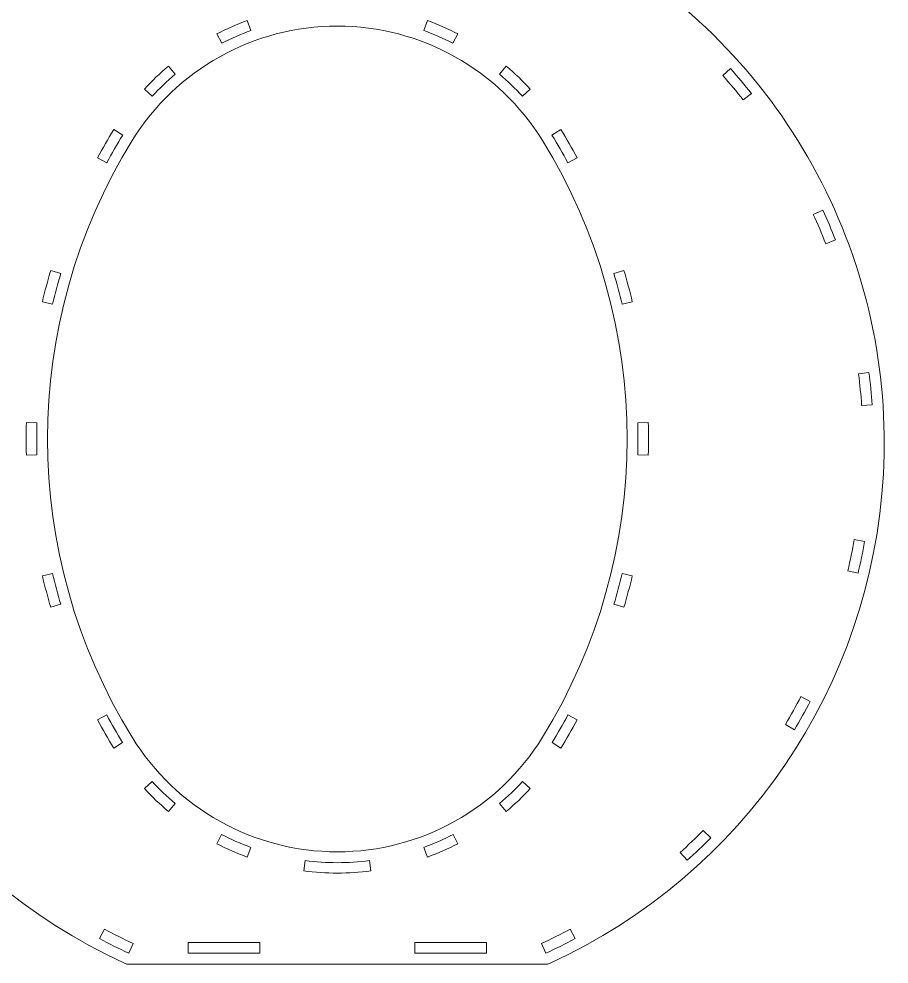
# Model space of a CAD drawing. Header units: millimetres. Extents: x -407 to 406, y -530 to 530.
# Drawn here: x -41.3 to 198.9, y -513.6 to -252.6 of the extents above; entities that cross this region are included whole.
import ezdxf

# ---------------------------------------------------------------- set-up
doc = ezdxf.new("R2010")
doc.units = ezdxf.units.MM
doc.header["$MEASUREMENT"] = 0
doc.layers.add('Camada 1', color=7, linetype='Continuous')

msp = doc.modelspace()

# ---------------------------------------------------------------- linework, layer by layer
at = {"layer": 'Camada 1', "color": 250, "lineweight": 20}
for points, knots in [([(120.6007, -233.9961), (145.3352, -248.778), (165.531, -270.0105), (179.0571, -295.4522), (179.0571, -295.4522), (192.5796, -320.8872), (198.8865, -349.4956), (197.3117, -378.2597), (197.3117, -378.2597), (194.1033, -436.8619), (158.6751, -488.8583), (105.3104, -513.2861), (105.3104, -513.2861), (105.3104, -513.2861), (104.7157, -513.5583), (104.7157, -513.5583), (104.7157, -513.5583), (104.7157, -513.5583), (-11.5922, -513.5583), (-11.5922, -513.5583), (-11.5922, -513.5583), (-11.5922, -513.5583), (-12.1869, -513.2861), (-12.1869, -513.2861), (-12.1869, -513.2861), (-65.5518, -488.8582), (-100.9799, -436.8617), (-104.1882, -378.2593), (-104.1882, -378.2593), (-105.7631, -349.492), (-99.4546, -320.8805), (-85.929, -295.4436), (-85.929, -295.4436), (-72.4029, -270.0056), (-52.2088, -248.7762), (-27.4772, -233.9961), (-27.4772, -233.9961), (18.1205, -206.7461), (75.0031, -206.746), (120.6007, -233.9961)], [0, 0, 0, 0, 0.09090909, 0.09090909, 0.09090909, 0.09090909, 0.18181818, 0.18181818, 0.18181818, 0.18181818, 0.27272727, 0.27272727, 0.27272727, 0.27272727, 0.36363636, 0.36363636, 0.36363636, 0.36363636, 0.45454545, 0.45454545, 0.45454545, 0.45454545, 0.54545455, 0.54545455, 0.54545455, 0.54545455, 0.63636364, 0.63636364, 0.63636364, 0.63636364, 0.72727273, 0.72727273, 0.72727273, 0.72727273, 0.81818182, 0.81818182, 0.81818182, 0.81818182, 1, 1, 1, 1]), ([(22.693, -255.7824), (22.693, -255.7824), (21.6892, -253.0243), (21.6892, -253.0243), (21.6892, -253.0243), (18.8143, -254.0752), (16.0069, -255.3081), (13.2879, -256.7139), (13.2879, -256.7139), (13.2879, -256.7139), (14.6389, -259.3181), (14.6389, -259.3181), (14.6389, -259.3181), (17.2428, -257.9728), (19.9327, -256.7913), (22.693, -255.7824)], [0, 0, 0, 0, 0.2, 0.2, 0.2, 0.2, 0.4, 0.4, 0.4, 0.4, 0.6, 0.6, 0.6, 0.6, 1, 1, 1, 1]), ([(78.4846, -259.3182), (78.4846, -259.3182), (79.8357, -256.7139), (79.8357, -256.7139), (79.8357, -256.7139), (77.1167, -255.3081), (74.3093, -254.0752), (71.4344, -253.0243), (71.4344, -253.0243), (71.4344, -253.0243), (70.4306, -255.7825), (70.4306, -255.7825), (70.4306, -255.7825), (73.1908, -256.7915), (75.8808, -257.9728), (78.4846, -259.3182)], [0, 0, 0, 0, 0.2, 0.2, 0.2, 0.2, 0.4, 0.4, 0.4, 0.4, 0.6, 0.6, 0.6, 0.6, 1, 1, 1, 1]), ([(46.5617, -254.5584), (23.4666, -254.5584), (2.0225, -266.5329), (-10.0934, -286.1947), (-10.0934, -286.1947), (-41.2121, -336.6945), (-41.2121, -400.4222), (-10.0934, -450.922), (-10.0934, -450.922), (2.0225, -470.5838), (23.4666, -482.5583), (46.5617, -482.5583), (46.5617, -482.5583), (69.6568, -482.5583), (91.101, -470.5838), (103.2169, -450.922), (103.2169, -450.922), (134.3355, -400.4224), (134.3357, -336.6951), (103.2174, -286.1954), (103.2174, -286.1954), (91.1013, -266.5331), (69.6572, -254.5584), (46.5617, -254.5584)], [0, 0, 0, 0, 0.14285714, 0.14285714, 0.14285714, 0.14285714, 0.28571429, 0.28571429, 0.28571429, 0.28571429, 0.42857143, 0.42857143, 0.42857143, 0.42857143, 0.57142857, 0.57142857, 0.57142857, 0.57142857, 0.71428571, 0.71428571, 0.71428571, 0.71428571, 1, 1, 1, 1]), ([(1.7987, -267.8779), (1.7987, -267.8779), (-0.0835, -265.6348), (-0.0835, -265.6348), (-0.0835, -265.6348), (-2.4254, -267.6056), (-4.642, -269.7244), (-6.7161, -271.9753), (-6.7161, -271.9753), (-6.7161, -271.9753), (-4.5628, -273.9539), (-4.5628, -273.9539), (-4.5628, -273.9539), (-2.5651, -271.7879), (-0.4395, -269.7597), (1.7987, -267.8779)], [0, 0, 0, 0, 0.2, 0.2, 0.2, 0.2, 0.4, 0.4, 0.4, 0.4, 0.6, 0.6, 0.6, 0.6, 1, 1, 1, 1]), ([(93.2071, -265.6348), (93.2071, -265.6348), (91.3248, -267.878), (91.3248, -267.878), (91.3248, -267.878), (93.563, -269.7598), (95.6888, -271.788), (97.6864, -273.954), (97.6864, -273.954), (97.6864, -273.954), (99.8397, -271.9753), (99.8397, -271.9753), (99.8397, -271.9753), (97.7656, -269.7244), (95.549, -267.6056), (93.2071, -265.6348)], [0, 0, 0, 0, 0.2, 0.2, 0.2, 0.2, 0.4, 0.4, 0.4, 0.4, 0.6, 0.6, 0.6, 0.6, 1, 1, 1, 1]), ([(155.0903, -266.3039), (155.0903, -266.3039), (152.9488, -268.2206), (152.9488, -268.2206), (152.9488, -268.2206), (154.9052, -270.4095), (156.7983, -272.6549), (158.6248, -274.9532), (158.6248, -274.9532), (158.6248, -274.9532), (160.8785, -273.1647), (160.8785, -273.1647), (160.8785, -273.1647), (159.019, -270.8252), (157.0878, -268.5381), (155.0903, -266.3039)], [0, 0, 0, 0, 0.2, 0.2, 0.2, 0.2, 0.4, 0.4, 0.4, 0.4, 0.6, 0.6, 0.6, 0.6, 1, 1, 1, 1]), ([(-12.6826, -284.6792), (-12.6826, -284.6792), (-15.1687, -283.1471), (-15.1687, -283.1471), (-15.1687, -283.1471), (-16.7347, -285.692), (-18.2307, -288.28), (-19.6544, -290.9072), (-19.6544, -290.9072), (-19.6544, -290.9072), (-17.0864, -292.2967), (-17.0864, -292.2967), (-17.0864, -292.2967), (-15.693, -289.7279), (-14.2266, -287.1872), (-12.6826, -284.6792)], [0, 0, 0, 0, 0.2, 0.2, 0.2, 0.2, 0.4, 0.4, 0.4, 0.4, 0.6, 0.6, 0.6, 0.6, 1, 1, 1, 1]), ([(110.21, -292.2967), (110.21, -292.2967), (112.778, -290.9072), (112.778, -290.9072), (112.778, -290.9072), (111.3543, -288.28), (109.8583, -285.692), (108.2923, -283.1471), (108.2923, -283.1471), (108.2923, -283.1471), (105.8062, -284.6792), (105.8062, -284.6792), (105.8062, -284.6792), (107.3502, -287.1872), (108.8166, -289.7279), (110.21, -292.2967)], [0, 0, 0, 0, 0.2, 0.2, 0.2, 0.2, 0.4, 0.4, 0.4, 0.4, 0.6, 0.6, 0.6, 0.6, 1, 1, 1, 1]), ([(180.5892, -305.3501), (180.5892, -305.3501), (177.9693, -306.5453), (177.9693, -306.5453), (177.9693, -306.5453), (179.186, -309.217), (180.3254, -311.9239), (181.3855, -314.6616), (181.3855, -314.6616), (181.3855, -314.6616), (184.0774, -313.6213), (184.0774, -313.6213), (184.0774, -313.6213), (182.9949, -310.8292), (181.8299, -308.0718), (180.5892, -305.3501)], [0, 0, 0, 0, 0.2, 0.2, 0.2, 0.2, 0.4, 0.4, 0.4, 0.4, 0.6, 0.6, 0.6, 0.6, 1, 1, 1, 1]), ([(-29.7647, -322.8368), (-29.7647, -322.8368), (-32.5501, -322.005), (-32.5501, -322.005), (-32.5501, -322.005), (-33.4033, -324.8687), (-34.1778, -327.7559), (-34.8722, -330.6622), (-34.8722, -330.6622), (-34.8722, -330.6622), (-32.0425, -331.3365), (-32.0425, -331.3365), (-32.0425, -331.3365), (-31.3615, -328.4879), (-30.6044, -325.6531), (-29.7647, -322.8368)], [0, 0, 0, 0, 0.2, 0.2, 0.2, 0.2, 0.4, 0.4, 0.4, 0.4, 0.6, 0.6, 0.6, 0.6, 1, 1, 1, 1]), ([(125.1661, -331.3365), (125.1661, -331.3365), (127.9958, -330.6622), (127.9958, -330.6622), (127.9958, -330.6622), (127.3014, -327.7559), (126.5269, -324.8687), (125.6737, -322.005), (125.6737, -322.005), (125.6737, -322.005), (122.8882, -322.8368), (122.8882, -322.8368), (122.8882, -322.8368), (123.7275, -325.6531), (124.4853, -328.4878), (125.1661, -331.3365)], [0, 0, 0, 0, 0.2, 0.2, 0.2, 0.2, 0.4, 0.4, 0.4, 0.4, 0.6, 0.6, 0.6, 0.6, 1, 1, 1, 1]), ([(193.3267, -350.2144), (193.3267, -350.2144), (190.4558, -350.578), (190.4558, -350.578), (190.4558, -350.578), (190.8227, -353.4908), (191.1052, -356.4141), (191.3029, -359.3432), (191.3029, -359.3432), (191.3029, -359.3432), (194.195, -359.15), (194.195, -359.15), (194.195, -359.15), (193.992, -356.155), (193.7002, -353.1758), (193.3267, -350.2144)], [0, 0, 0, 0, 0.2, 0.2, 0.2, 0.2, 0.4, 0.4, 0.4, 0.4, 0.6, 0.6, 0.6, 0.6, 1, 1, 1, 1]), ([(-36.3656, -364.1211), (-36.3656, -364.1211), (-39.2709, -364.0393), (-39.2709, -364.0393), (-39.2709, -364.0393), (-39.3531, -367.0263), (-39.3531, -370.0155), (-39.2709, -373.0025), (-39.2709, -373.0025), (-39.2709, -373.0025), (-36.3675, -372.9208), (-36.3675, -372.9208), (-36.3675, -372.9208), (-36.4472, -369.9881), (-36.447, -367.0538), (-36.3656, -364.1211)], [0, 0, 0, 0, 0.2, 0.2, 0.2, 0.2, 0.4, 0.4, 0.4, 0.4, 0.6, 0.6, 0.6, 0.6, 1, 1, 1, 1]), ([(129.4911, -372.9208), (129.4911, -372.9208), (132.3945, -373.0025), (132.3945, -373.0025), (132.3945, -373.0025), (132.4767, -370.0158), (132.4767, -367.0269), (132.3945, -364.0401), (132.3945, -364.0401), (132.3945, -364.0401), (129.4892, -364.121), (129.4892, -364.121), (129.4892, -364.121), (129.5703, -367.0537), (129.5711, -369.988), (129.4911, -372.9208)], [0, 0, 0, 0, 0.2, 0.2, 0.2, 0.2, 0.4, 0.4, 0.4, 0.4, 0.6, 0.6, 0.6, 0.6, 1, 1, 1, 1]), ([(192.1411, -396.8414), (192.1411, -396.8414), (189.2778, -396.3319), (189.2778, -396.3319), (189.2778, -396.3319), (188.7616, -399.2219), (188.1616, -402.0969), (187.479, -404.9522), (187.479, -404.9522), (187.479, -404.9522), (190.3061, -405.63), (190.3061, -405.63), (190.3061, -405.63), (190.9993, -402.7265), (191.6145, -399.797), (192.1411, -396.8414)], [0, 0, 0, 0, 0.2, 0.2, 0.2, 0.2, 0.4, 0.4, 0.4, 0.4, 0.6, 0.6, 0.6, 0.6, 1, 1, 1, 1]), ([(-32.0592, -405.7093), (-32.0592, -405.7093), (-34.8722, -406.3796), (-34.8722, -406.3796), (-34.8722, -406.3796), (-34.1778, -409.2859), (-33.4033, -412.1731), (-32.5501, -415.0368), (-32.5501, -415.0368), (-32.5501, -415.0368), (-29.7847, -414.211), (-29.7847, -414.211), (-29.7847, -414.211), (-30.6228, -411.3939), (-31.3797, -408.5586), (-32.0592, -405.7093)], [0, 0, 0, 0, 0.2, 0.2, 0.2, 0.2, 0.4, 0.4, 0.4, 0.4, 0.6, 0.6, 0.6, 0.6, 1, 1, 1, 1]), ([(122.9082, -414.211), (122.9082, -414.211), (125.6737, -415.0368), (125.6737, -415.0368), (125.6737, -415.0368), (126.5269, -412.1731), (127.3014, -409.2859), (127.9958, -406.3796), (127.9958, -406.3796), (127.9958, -406.3796), (125.1827, -405.7093), (125.1827, -405.7093), (125.1827, -405.7093), (124.5028, -408.5586), (123.7467, -411.394), (122.9082, -414.211)], [0, 0, 0, 0, 0.2, 0.2, 0.2, 0.2, 0.4, 0.4, 0.4, 0.4, 0.6, 0.6, 0.6, 0.6, 1, 1, 1, 1]), ([(177.1312, -441.0057), (177.1312, -441.0057), (174.5419, -439.6638), (174.5419, -439.6638), (174.5419, -439.6638), (173.1893, -442.2693), (171.7613, -444.8357), (170.2602, -447.3587), (170.2602, -447.3587), (170.2602, -447.3587), (172.7639, -448.8506), (172.7639, -448.8506), (172.7639, -448.8506), (174.2933, -446.2792), (175.7515, -443.6643), (177.1312, -441.0057)], [0, 0, 0, 0, 0.2, 0.2, 0.2, 0.2, 0.4, 0.4, 0.4, 0.4, 0.6, 0.6, 0.6, 0.6, 1, 1, 1, 1]), ([(-17.1175, -444.7619), (-17.1175, -444.7619), (-19.6544, -446.1346), (-19.6544, -446.1346), (-19.6544, -446.1346), (-18.2307, -448.7618), (-16.7347, -451.3498), (-15.1687, -453.8947), (-15.1687, -453.8947), (-15.1687, -453.8947), (-12.7156, -452.383), (-12.7156, -452.383), (-12.7156, -452.383), (-14.2589, -449.8738), (-15.7249, -447.3319), (-17.1175, -444.7619)], [0, 0, 0, 0, 0.2, 0.2, 0.2, 0.2, 0.4, 0.4, 0.4, 0.4, 0.6, 0.6, 0.6, 0.6, 1, 1, 1, 1]), ([(105.8391, -452.3829), (105.8391, -452.3829), (108.2923, -453.8947), (108.2923, -453.8947), (108.2923, -453.8947), (109.8583, -451.3498), (111.3543, -448.7618), (112.778, -446.1346), (112.778, -446.1346), (112.778, -446.1346), (110.2409, -444.7618), (110.2409, -444.7618), (110.2409, -444.7618), (108.8482, -447.3318), (107.3825, -449.8737), (105.8391, -452.3829)], [0, 0, 0, 0, 0.2, 0.2, 0.2, 0.2, 0.4, 0.4, 0.4, 0.4, 0.6, 0.6, 0.6, 0.6, 1, 1, 1, 1]), ([(-4.5999, -463.122), (-4.5999, -463.122), (-6.7161, -465.0665), (-6.7161, -465.0665), (-6.7161, -465.0665), (-4.642, -467.3174), (-2.4254, -469.4362), (-0.0835, -471.407), (-0.0835, -471.407), (-0.0835, -471.407), (1.7621, -469.2076), (1.7621, -469.2076), (1.7621, -469.2076), (-0.4765, -467.3227), (-2.6024, -465.2914), (-4.5999, -463.122)], [0, 0, 0, 0, 0.2, 0.2, 0.2, 0.2, 0.4, 0.4, 0.4, 0.4, 0.6, 0.6, 0.6, 0.6, 1, 1, 1, 1]), ([(91.3614, -469.2075), (91.3614, -469.2075), (93.2071, -471.407), (93.2071, -471.407), (93.2071, -471.407), (95.549, -469.4362), (97.7656, -467.3174), (99.8397, -465.0665), (99.8397, -465.0665), (99.8397, -465.0665), (97.7235, -463.1219), (97.7235, -463.1219), (97.7235, -463.1219), (95.7259, -465.2912), (93.6, -467.3226), (91.3614, -469.2075)], [0, 0, 0, 0, 0.2, 0.2, 0.2, 0.2, 0.4, 0.4, 0.4, 0.4, 0.6, 0.6, 0.6, 0.6, 1, 1, 1, 1]), ([(149.6625, -478.7087), (149.6625, -478.7087), (147.5825, -476.6501), (147.5825, -476.6501), (147.5825, -476.6501), (145.516, -478.7353), (143.3891, -480.7606), (141.2054, -482.7228), (141.2054, -482.7228), (141.2054, -482.7228), (143.1603, -484.9013), (143.1603, -484.9013), (143.1603, -484.9013), (145.3896, -482.8969), (147.559, -480.8329), (149.6625, -478.7087)], [0, 0, 0, 0, 0.2, 0.2, 0.2, 0.2, 0.4, 0.4, 0.4, 0.4, 0.6, 0.6, 0.6, 0.6, 1, 1, 1, 1]), ([(14.6082, -477.783), (14.6082, -477.783), (13.2879, -480.3279), (13.2879, -480.3279), (13.2879, -480.3279), (16.0069, -481.7337), (18.8143, -482.9666), (21.6892, -484.0175), (21.6892, -484.0175), (21.6892, -484.0175), (22.6689, -481.3256), (22.6689, -481.3256), (22.6689, -481.3256), (19.9062, -480.3146), (17.214, -479.1311), (14.6082, -477.783)], [0, 0, 0, 0, 0.2, 0.2, 0.2, 0.2, 0.4, 0.4, 0.4, 0.4, 0.6, 0.6, 0.6, 0.6, 1, 1, 1, 1]), ([(70.4547, -481.3256), (70.4547, -481.3256), (71.4344, -484.0175), (71.4344, -484.0175), (71.4344, -484.0175), (74.3093, -482.9666), (77.1167, -481.7337), (79.8357, -480.3279), (79.8357, -480.3279), (79.8357, -480.3279), (78.5154, -477.783), (78.5154, -477.783), (78.5154, -477.783), (75.9096, -479.131), (73.2174, -480.3147), (70.4547, -481.3256)], [0, 0, 0, 0, 0.2, 0.2, 0.2, 0.2, 0.4, 0.4, 0.4, 0.4, 0.6, 0.6, 0.6, 0.6, 1, 1, 1, 1]), ([(37.675, -484.9888), (37.675, -484.9888), (37.3054, -487.8271), (37.3054, -487.8271), (37.3054, -487.8271), (43.4473, -488.6184), (49.6763, -488.6184), (55.8182, -487.8271), (55.8182, -487.8271), (55.8182, -487.8271), (55.4486, -484.9887), (55.4486, -484.9887), (55.4486, -484.9887), (52.523, -485.3652), (49.5557, -485.5583), (46.5617, -485.5583), (46.5617, -485.5583), (43.5678, -485.5583), (40.6005, -485.3654), (37.675, -484.9888)], [0, 0, 0, 0, 0.16666667, 0.16666667, 0.16666667, 0.16666667, 0.33333333, 0.33333333, 0.33333333, 0.33333333, 0.5, 0.5, 0.5, 0.5, 0.66666667, 0.66666667, 0.66666667, 0.66666667, 1, 1, 1, 1]), ([(-11.0429, -510.5093), (-11.0429, -510.5093), (-9.822, -507.8424), (-9.822, -507.8424), (-9.822, -507.8424), (-12.4906, -506.6187), (-15.1237, -505.3178), (-17.717, -503.9417), (-17.717, -503.9417), (-17.717, -503.9417), (-19.0915, -506.5278), (-19.0915, -506.5278), (-19.0915, -506.5278), (-16.457, -507.9254), (-13.7753, -509.2561), (-11.0429, -510.5093)], [0, 0, 0, 0, 0.2, 0.2, 0.2, 0.2, 0.4, 0.4, 0.4, 0.4, 0.6, 0.6, 0.6, 0.6, 1, 1, 1, 1]), ([(112.2151, -506.5277), (112.2151, -506.5277), (110.8406, -503.9417), (110.8406, -503.9417), (110.8406, -503.9417), (108.2473, -505.3178), (105.6142, -506.6187), (102.9456, -507.8424), (102.9456, -507.8424), (102.9456, -507.8424), (104.1665, -510.5092), (104.1665, -510.5092), (104.1665, -510.5092), (106.8989, -509.2559), (109.5808, -507.9255), (112.2151, -506.5277)], [0, 0, 0, 0, 0.2, 0.2, 0.2, 0.2, 0.4, 0.4, 0.4, 0.4, 0.6, 0.6, 0.6, 0.6, 1, 1, 1, 1]), ([(25.2105, -510.5583), (25.2105, -510.5583), (25.2105, -507.6209), (25.2105, -507.6209), (25.2105, -507.6209), (25.2105, -507.6209), (5.4105, -507.6209), (5.4105, -507.6209), (5.4105, -507.6209), (5.4105, -507.6209), (5.4105, -510.5583), (5.4105, -510.5583), (5.4105, -510.5583), (5.4105, -510.5583), (25.2105, -510.5583), (25.2105, -510.5583)], [0, 0, 0, 0, 0.2, 0.2, 0.2, 0.2, 0.4, 0.4, 0.4, 0.4, 0.6, 0.6, 0.6, 0.6, 1, 1, 1, 1]), ([(87.7131, -510.5583), (87.7131, -510.5583), (87.7131, -507.6209), (87.7131, -507.6209), (87.7131, -507.6209), (87.7131, -507.6209), (67.9131, -507.6209), (67.9131, -507.6209), (67.9131, -507.6209), (67.9131, -507.6209), (67.9131, -510.5583), (67.9131, -510.5583), (67.9131, -510.5583), (67.9131, -510.5583), (87.7131, -510.5583), (87.7131, -510.5583)], [0, 0, 0, 0, 0.2, 0.2, 0.2, 0.2, 0.4, 0.4, 0.4, 0.4, 0.6, 0.6, 0.6, 0.6, 1, 1, 1, 1])]:
    msp.add_open_spline(points, degree=3, knots=knots, dxfattribs=at)

doc.saveas('drawing.dxf')
